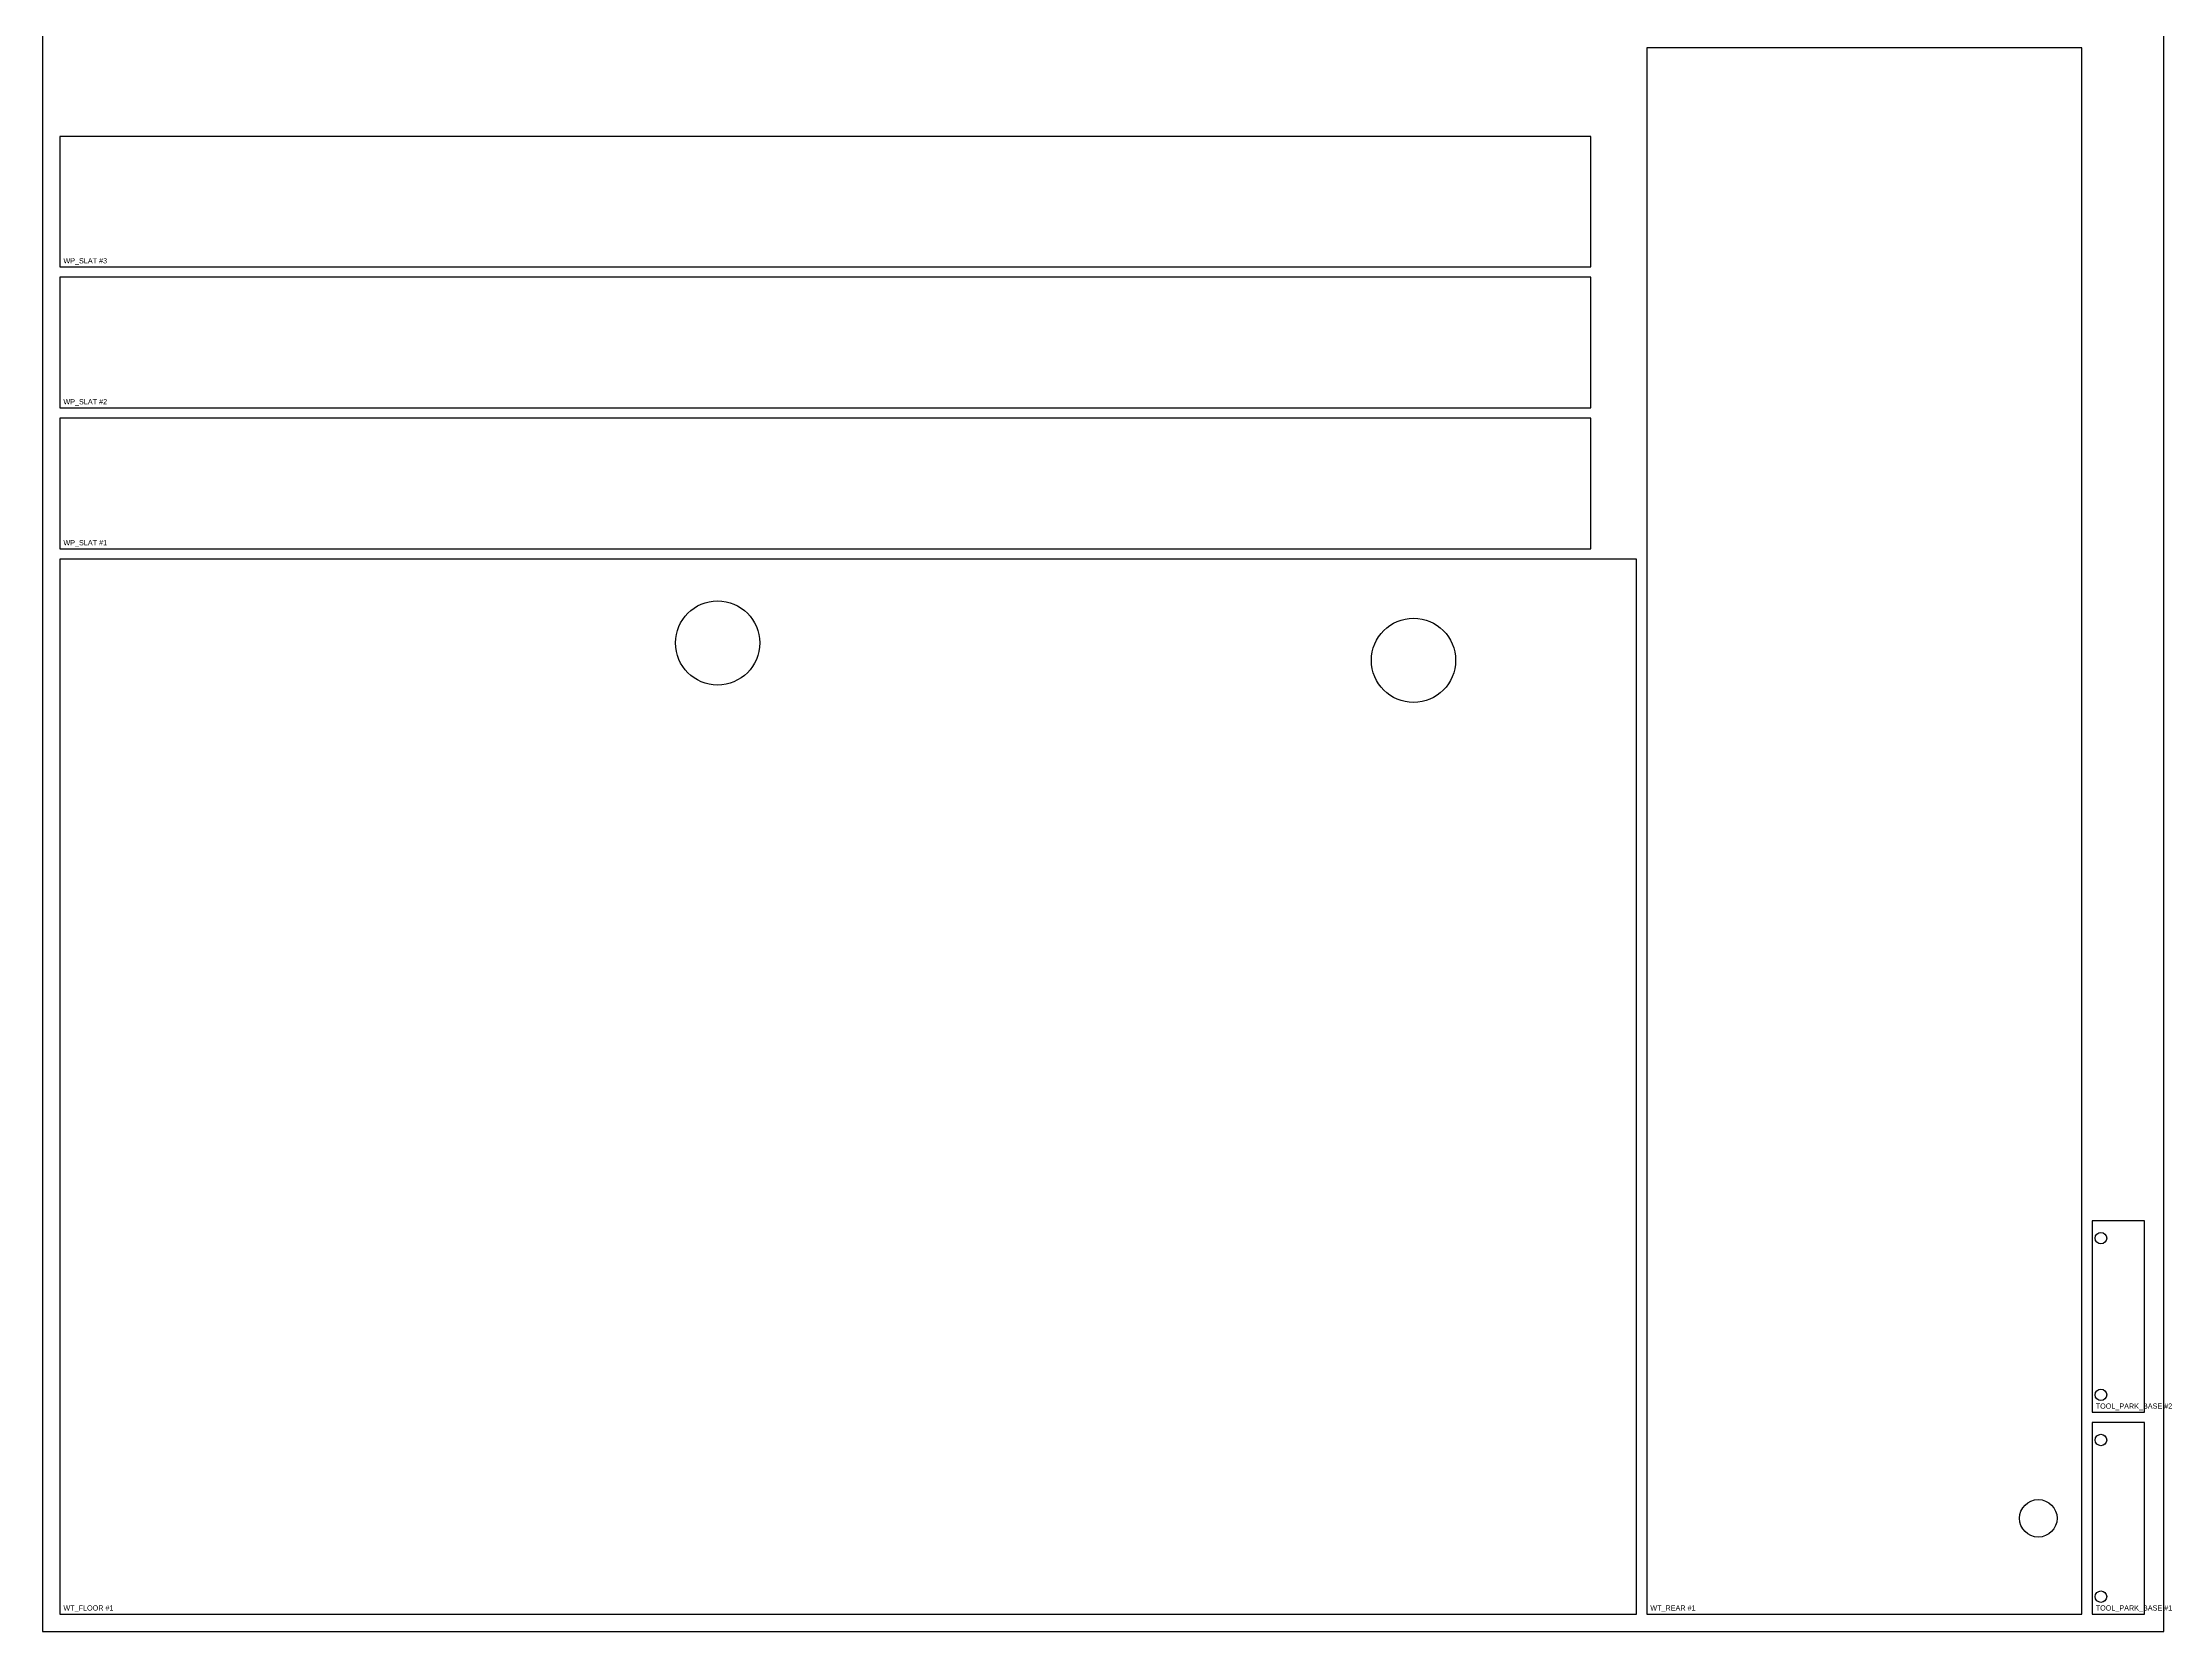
# Model space of a CAD drawing. Header units: millimetres. Extents: x 0 to 1222, y 0 to 2438.
# Drawn here: x 0 to 1222, y 0 to 913 of the extents above; entities that cross this region are included whole.
import ezdxf

# ---------------------------------------------------------------- set-up
doc = ezdxf.new("R2010")
doc.units = ezdxf.units.MM
for name, color, linetype in [('CUT_HOLES', 7, 'Continuous'), ('CUT_OUTER', 7, 'Continuous'), ('PART_MARK_NO_CUT', 7, 'Continuous'), ('STOCK_NO_CUT', 7, 'Continuous')]:
    doc.layers.add(name, color=color, linetype=linetype)

msp = doc.modelspace()

# ---------------------------------------------------------------- linework, layer by layer
at = {"layer": 'CUT_HOLES'}
for centre, radius in [((388, 568), 24.2), ((788, 558), 24.2), ((1183.1, 226), 3.3), ((1183.1, 136), 3.3), ((1183.1, 110), 3.3), ((1147.1, 65), 10.8), ((1183.1, 20), 3.3)]:
    msp.add_circle(centre, radius, dxfattribs=at)
at = {"layer": 'CUT_OUTER'}
for points in [[(1172.1, 10), (1172.1, 910), (922.1, 910), (922.1, 10)], [(10, 784.1), (890, 784.1), (890, 859.1), (10, 859.1)], [(10, 703.1), (890, 703.1), (890, 778.1), (10, 778.1)], [(10, 622.1), (890, 622.1), (890, 697.1), (10, 697.1)], [(10, 10), (916.1, 10), (916.1, 616.1), (10, 616.1)], [(1178.1, 126), (1208.1, 126), (1208.1, 236), (1178.1, 236)], [(1178.1, 10), (1208.1, 10), (1208.1, 120), (1178.1, 120)]]:
    msp.add_lwpolyline(points, close=True, dxfattribs=at)
at = {"layer": 'STOCK_NO_CUT'}
msp.add_lwpolyline([(0, 0), (1219.2, 0), (1219.2, 2438.4), (0, 2438.4)], close=True, dxfattribs=at)

# ---------------------------------------------------------------- texts
at = {"layer": 'PART_MARK_NO_CUT'}
for s, p in [('WP_SLAT #3', (12, 786.1)), ('WP_SLAT #2', (12, 705.1)), ('WP_SLAT #1', (12, 624.1)), ('TOOL_PARK_BASE #2', (1180.1, 128)), ('WT_FLOOR #1', (12, 12)), ('WT_REAR #1', (924.1, 12)), ('TOOL_PARK_BASE #1', (1180.1, 12))]:
    msp.add_text(s, height=3, dxfattribs=at).set_placement(p)

doc.saveas('drawing.dxf')
